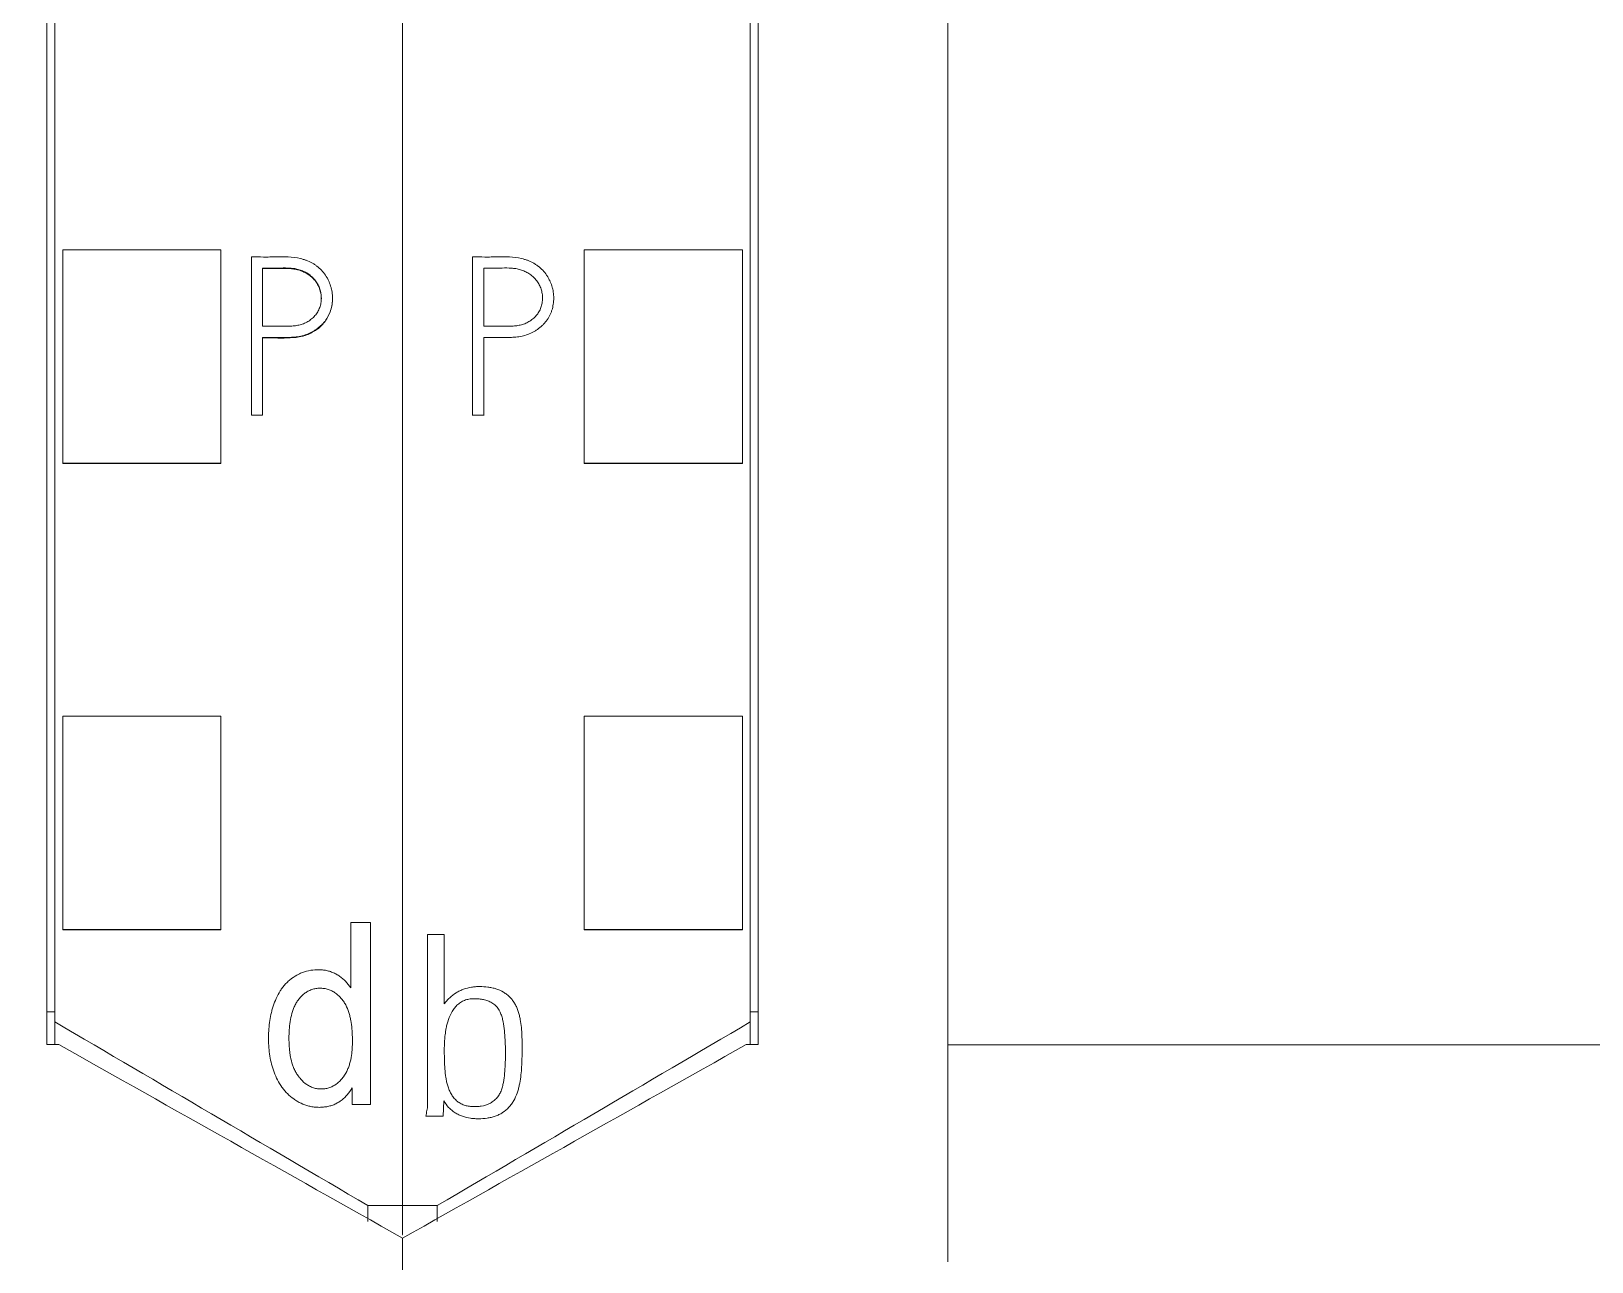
# Model space of a CAD drawing. Header units: millimetres. Extents: x 1359 to 3577, y 1333 to 3557.
# Drawn here: x 2831.47 to 2851.22, y 3203.63 to 3219.21 of the extents above; entities that cross this region are included whole.
import ezdxf

# ---------------------------------------------------------------- set-up
doc = ezdxf.new("R2010")
doc.units = ezdxf.units.MM
doc.set_wipeout_variables(frame=1)
doc.layers.add('000-PI-Oprema', color=30, linetype='Continuous', lineweight=5)
doc.layers.add('002-PI-Kabelska kanalica', color=150, linetype='Continuous')

# ---------------------------------------------------------------- blocks, each defined once
blk = doc.blocks.new('S7-1500 DQ HF - 6ES7522-1BL01-0AB0')
blk.add_wipeout([(0, 147), (34.8, 147), (34.8, 0), (0, 0)])
at = {"layer": '000-PI-Oprema', "color": 0, "linetype": 'ByBlock', "lineweight": 0}
for p, q in [((0, 134.681), (0, 21.262)), ((34.8, 134.681), (34.8, 21.262)), ((4.4, 132.4), (4.4, 23.585)), ((30.4, 23.585), (30.4, 132.4)), ((0.887, 33.266), (0.887, 31.264)), ((2.3, 30.655), (2.3, 33.356)), ((4.3, 33.356), (2.3, 33.356)), ((4.3, 30.655), (4.3, 33.356)), ((30.5, 30.655), (30.5, 33.356)), ((30.5, 33.356), (32.5, 33.356)), ((32.5, 30.655), (32.5, 33.356)), ((32.887, 33.266), (32.887, 31.264)), ((1.028, 32.388), (1.028, 33.124)), ((33.028, 32.388), (33.028, 33.124)), ((1.913, 32.737), (1.913, 32.744)), ((33.913, 32.737), (33.913, 32.744)), ((1.028, 31.264), (1.028, 32.247)), ((33.028, 31.264), (33.028, 32.247)), ((0.887, 31.264), (1.028, 31.264)), ((0.887, 31.264), (0.887, 31.258)), ((1.028, 31.264), (1.028, 31.258)), ((32.887, 31.264), (33.028, 31.264)), ((2.3, 30.65), (2.3, 30.655)), ((4.3, 30.655), (2.3, 30.655)), ((4.3, 30.65), (2.3, 30.65)), ((4.3, 30.65), (4.3, 30.655)), ((30.5, 30.65), (30.5, 30.655)), ((30.5, 30.655), (32.5, 30.655)), ((30.5, 30.65), (32.5, 30.65)), ((32.5, 30.65), (32.5, 30.655)), ((2.3, 24.753), (2.3, 27.454)), ((4.3, 27.454), (2.3, 27.454)), ((4.3, 24.753), (4.3, 27.454)), ((30.5, 24.753), (30.5, 27.454)), ((30.5, 27.454), (32.5, 27.454)), ((32.5, 24.753), (32.5, 27.454)), ((0.528, 24.692), (0.317, 24.692)), ((0.528, 23.812), (0.528, 24.692)), ((4.3, 24.753), (2.3, 24.753)), ((2.3, 24.75), (2.3, 24.753)), ((4.3, 24.75), (2.3, 24.75)), ((4.3, 24.75), (4.3, 24.753)), ((30.5, 24.75), (30.5, 24.753)), ((30.5, 24.753), (32.5, 24.753)), ((30.5, 24.75), (32.5, 24.75)), ((32.5, 24.75), (32.5, 24.753)), ((34.145, 24.842), (34.145, 24.016)), ((34.396, 24.842), (34.145, 24.842)), ((34.396, 22.542), (34.396, 24.842)), ((4.5, 23.714), (4.4, 23.714)), ((30.3, 23.714), (30.4, 23.714)), ((4.4, 23.585), (4.4, 23.299)), ((30.4, 23.299), (30.4, 23.585)), ((4.35, 23.299), (4.5, 23.299)), ((27.9, 23.296), (6.9, 23.296)), ((30.3, 23.299), (30.45, 23.299)), ((34.161, 22.752), (34.161, 22.542)), ((0.514, 22.392), (0.521, 22.586)), ((34.161, 22.542), (34.396, 22.542)), ((0.296, 22.392), (0.514, 22.392)), ((0, 21.262), (0, 20.893)), ((0.44, 21.262), (0, 21.262)), ((0.44, 21.059), (0.44, 21.262)), ((34.36, 21.262), (34.36, 21.059)), ((34.8, 21.262), (34.36, 21.262)), ((34.8, 21.262), (34.8, 20.886))]:
    blk.add_line(p, q, dxfattribs=at)
for points, knots in [([(4.5, 132.586), (4.5, 129.542), (4.5, 119.972), (4.5, 105.802), (4.5, 91.235), (4.5, 77.025), (4.5, 62.731), (4.5, 47.245), (4.5, 34.605), (4.5, 26.64), (4.5, 23.299)], [0, 0, 0, 0, 0.083934, 0.263736, 0.389889, 0.484142, 0.653794, 0.78188, 0.908517, 1, 1, 1, 1]), ([(30.3, 23.299), (30.3, 26.64), (30.3, 34.605), (30.3, 47.245), (30.3, 62.731), (30.3, 77.025), (30.3, 91.235), (30.3, 105.802), (30.3, 119.972), (30.3, 129.542), (30.3, 132.586)], [0, 0, 0, 0, 0.091483, 0.21812, 0.346206, 0.515858, 0.610111, 0.736264, 0.916066, 1, 1, 1, 1]), ([(6.9, 129.52), (6.9, 127.497), (6.9, 118.948), (6.9, 105.802), (6.9, 91.235), (6.9, 77.025), (6.9, 62.731), (6.9, 47.245), (6.9, 34.486), (6.9, 25.605), (6.9, 21.348), (6.9, 20.55)], [0, 0, 0, 0, 0.055935, 0.236292, 0.362833, 0.457376, 0.627551, 0.756032, 0.883059, 0.978086, 1, 1, 1, 1]), ([(1.028, 32.247), (1.08, 32.247), (1.132, 32.247), (1.235, 32.246), (1.287, 32.245), (1.364, 32.247), (1.39, 32.248), (1.428, 32.252), (1.441, 32.253), (1.467, 32.256), (1.48, 32.258), (1.518, 32.265), (1.543, 32.271), (1.592, 32.287), (1.616, 32.297), (1.651, 32.314), (1.663, 32.321), (1.685, 32.334), (1.696, 32.341), (1.728, 32.363), (1.748, 32.379), (1.776, 32.406), (1.785, 32.415), (1.802, 32.435), (1.811, 32.445), (1.834, 32.475), (1.848, 32.497), (1.866, 32.531), (1.871, 32.543), (1.881, 32.567), (1.886, 32.579), (1.898, 32.616), (1.903, 32.642), (1.909, 32.68), (1.911, 32.693), (1.913, 32.719), (1.913, 32.732), (1.913, 32.771), (1.911, 32.796), (1.905, 32.835), (1.903, 32.847), (1.897, 32.873), (1.894, 32.885), (1.882, 32.923), (1.873, 32.947), (1.856, 32.981), (1.85, 32.993), (1.837, 33.015), (1.83, 33.026), (1.808, 33.058), (1.791, 33.078), (1.756, 33.116), (1.737, 33.133), (1.706, 33.157), (1.695, 33.164), (1.673, 33.179), (1.662, 33.185), (1.629, 33.204), (1.605, 33.215), (1.569, 33.228), (1.556, 33.232), (1.531, 33.239), (1.519, 33.242), (1.456, 33.257), (1.404, 33.263), (1.327, 33.267), (1.301, 33.267), (1.249, 33.268), (1.198, 33.267), (1.146, 33.266), (1.094, 33.265), (1.016, 33.265), (0.939, 33.266), (0.887, 33.266)], [0, 0, 0, 0, 0.0625, 0.0625, 0.125, 0.125, 0.15625, 0.15625, 0.171875, 0.171875, 0.1875, 0.1875, 0.21875, 0.21875, 0.25, 0.25, 0.265625, 0.265625, 0.28125, 0.28125, 0.3125, 0.3125, 0.328125, 0.328125, 0.34375, 0.34375, 0.375, 0.375, 0.390625, 0.390625, 0.40625, 0.40625, 0.4375, 0.4375, 0.453125, 0.453125, 0.46875, 0.46875, 0.5, 0.5, 0.515625, 0.515625, 0.53125, 0.53125, 0.5625, 0.5625, 0.578125, 0.578125, 0.59375, 0.59375, 0.625, 0.625, 0.65625, 0.65625, 0.671875, 0.671875, 0.6875, 0.6875, 0.71875, 0.71875, 0.734375, 0.734375, 0.75, 0.75, 0.8125, 0.8125, 0.84375, 0.84375, 0.875, 0.90625, 0.90625, 0.9375, 1, 1, 1, 1]), ([(33.028, 32.247), (33.08, 32.247), (33.132, 32.247), (33.235, 32.246), (33.287, 32.245), (33.364, 32.247), (33.39, 32.248), (33.428, 32.252), (33.441, 32.253), (33.467, 32.256), (33.48, 32.258), (33.518, 32.265), (33.543, 32.271), (33.592, 32.287), (33.616, 32.297), (33.651, 32.314), (33.663, 32.321), (33.685, 32.334), (33.696, 32.341), (33.728, 32.363), (33.748, 32.379), (33.776, 32.406), (33.785, 32.415), (33.802, 32.435), (33.811, 32.445), (33.834, 32.475), (33.848, 32.497), (33.866, 32.531), (33.871, 32.543), (33.881, 32.567), (33.886, 32.579), (33.898, 32.616), (33.903, 32.642), (33.909, 32.68), (33.911, 32.693), (33.913, 32.719), (33.913, 32.732), (33.913, 32.771), (33.911, 32.796), (33.905, 32.835), (33.903, 32.847), (33.897, 32.873), (33.894, 32.885), (33.882, 32.923), (33.873, 32.947), (33.856, 32.981), (33.85, 32.993), (33.837, 33.015), (33.83, 33.026), (33.808, 33.058), (33.791, 33.078), (33.756, 33.116), (33.737, 33.133), (33.706, 33.157), (33.695, 33.164), (33.673, 33.179), (33.662, 33.185), (33.629, 33.204), (33.605, 33.215), (33.569, 33.228), (33.556, 33.232), (33.531, 33.239), (33.519, 33.242), (33.456, 33.257), (33.404, 33.263), (33.327, 33.267), (33.301, 33.267), (33.249, 33.268), (33.198, 33.267), (33.146, 33.266), (33.094, 33.265), (33.016, 33.265), (32.939, 33.266), (32.887, 33.266)], [0, 0, 0, 0, 0.0625, 0.0625, 0.125, 0.125, 0.15625, 0.15625, 0.171875, 0.171875, 0.1875, 0.1875, 0.21875, 0.21875, 0.25, 0.25, 0.265625, 0.265625, 0.28125, 0.28125, 0.3125, 0.3125, 0.328125, 0.328125, 0.34375, 0.34375, 0.375, 0.375, 0.390625, 0.390625, 0.40625, 0.40625, 0.4375, 0.4375, 0.453125, 0.453125, 0.46875, 0.46875, 0.5, 0.5, 0.515625, 0.515625, 0.53125, 0.53125, 0.5625, 0.5625, 0.578125, 0.578125, 0.59375, 0.59375, 0.625, 0.625, 0.65625, 0.65625, 0.671875, 0.671875, 0.6875, 0.6875, 0.71875, 0.71875, 0.734375, 0.734375, 0.75, 0.75, 0.8125, 0.8125, 0.84375, 0.84375, 0.875, 0.90625, 0.90625, 0.9375, 1, 1, 1, 1]), ([(1.028, 33.124), (1.067, 33.125), (1.106, 33.124), (1.164, 33.124), (1.183, 33.124), (1.222, 33.125), (1.241, 33.125), (1.299, 33.127), (1.338, 33.127), (1.396, 33.123), (1.415, 33.121), (1.454, 33.115), (1.473, 33.11), (1.502, 33.102), (1.511, 33.099), (1.53, 33.091), (1.539, 33.088), (1.566, 33.075), (1.583, 33.066), (1.608, 33.05), (1.617, 33.044), (1.633, 33.032), (1.64, 33.026), (1.663, 33.006), (1.676, 32.992), (1.695, 32.969), (1.701, 32.961), (1.713, 32.945), (1.718, 32.936), (1.733, 32.91), (1.741, 32.892), (1.752, 32.865), (1.755, 32.855), (1.76, 32.836), (1.762, 32.826), (1.768, 32.797), (1.771, 32.777), (1.772, 32.747), (1.772, 32.738), (1.771, 32.718), (1.77, 32.708), (1.766, 32.678), (1.762, 32.659), (1.753, 32.63), (1.75, 32.621), (1.742, 32.603), (1.738, 32.594), (1.724, 32.567), (1.713, 32.55), (1.695, 32.527), (1.688, 32.519), (1.675, 32.505), (1.667, 32.498), (1.645, 32.478), (1.629, 32.466), (1.604, 32.45), (1.595, 32.445), (1.578, 32.436), (1.569, 32.431), (1.541, 32.419), (1.522, 32.413), (1.494, 32.405), (1.484, 32.403), (1.464, 32.399), (1.454, 32.397), (1.425, 32.393), (1.405, 32.391), (1.365, 32.389), (1.346, 32.388), (1.306, 32.388), (1.266, 32.388), (1.227, 32.388), (1.187, 32.388), (1.167, 32.388), (1.108, 32.389), (1.068, 32.388), (1.028, 32.388)], [0, 0, 0, 0, 0.0625, 0.0625, 0.09375, 0.09375, 0.125, 0.125, 0.1875, 0.1875, 0.21875, 0.21875, 0.25, 0.25, 0.265625, 0.265625, 0.28125, 0.28125, 0.3125, 0.3125, 0.328125, 0.328125, 0.34375, 0.34375, 0.375, 0.375, 0.390625, 0.390625, 0.40625, 0.40625, 0.4375, 0.4375, 0.453125, 0.453125, 0.46875, 0.46875, 0.5, 0.5, 0.515625, 0.515625, 0.53125, 0.53125, 0.5625, 0.5625, 0.578125, 0.578125, 0.59375, 0.59375, 0.625, 0.625, 0.640625, 0.640625, 0.65625, 0.65625, 0.6875, 0.6875, 0.703125, 0.703125, 0.71875, 0.71875, 0.75, 0.75, 0.765625, 0.765625, 0.78125, 0.78125, 0.8125, 0.8125, 0.84375, 0.84375, 0.875, 0.90625, 0.90625, 0.9375, 0.9375, 1, 1, 1, 1]), ([(33.028, 33.124), (33.067, 33.125), (33.106, 33.124), (33.164, 33.124), (33.183, 33.124), (33.222, 33.125), (33.241, 33.125), (33.299, 33.127), (33.338, 33.127), (33.396, 33.123), (33.415, 33.121), (33.454, 33.115), (33.473, 33.11), (33.502, 33.102), (33.511, 33.099), (33.53, 33.091), (33.539, 33.088), (33.566, 33.075), (33.583, 33.066), (33.608, 33.05), (33.617, 33.044), (33.633, 33.032), (33.64, 33.026), (33.663, 33.006), (33.676, 32.992), (33.695, 32.969), (33.701, 32.961), (33.713, 32.945), (33.718, 32.936), (33.733, 32.91), (33.741, 32.892), (33.752, 32.865), (33.755, 32.855), (33.76, 32.836), (33.762, 32.826), (33.768, 32.797), (33.771, 32.777), (33.772, 32.747), (33.772, 32.738), (33.771, 32.718), (33.77, 32.708), (33.766, 32.678), (33.762, 32.659), (33.753, 32.63), (33.75, 32.621), (33.742, 32.603), (33.738, 32.594), (33.724, 32.567), (33.713, 32.55), (33.695, 32.527), (33.688, 32.519), (33.675, 32.505), (33.667, 32.498), (33.645, 32.478), (33.629, 32.466), (33.604, 32.45), (33.595, 32.445), (33.578, 32.436), (33.569, 32.431), (33.541, 32.419), (33.522, 32.413), (33.494, 32.405), (33.484, 32.403), (33.464, 32.399), (33.454, 32.397), (33.425, 32.393), (33.405, 32.391), (33.365, 32.389), (33.346, 32.388), (33.306, 32.388), (33.266, 32.388), (33.227, 32.388), (33.187, 32.388), (33.167, 32.388), (33.108, 32.389), (33.068, 32.388), (33.028, 32.388)], [0, 0, 0, 0, 0.0625, 0.0625, 0.09375, 0.09375, 0.125, 0.125, 0.1875, 0.1875, 0.21875, 0.21875, 0.25, 0.25, 0.265625, 0.265625, 0.28125, 0.28125, 0.3125, 0.3125, 0.328125, 0.328125, 0.34375, 0.34375, 0.375, 0.375, 0.390625, 0.390625, 0.40625, 0.40625, 0.4375, 0.4375, 0.453125, 0.453125, 0.46875, 0.46875, 0.5, 0.5, 0.515625, 0.515625, 0.53125, 0.53125, 0.5625, 0.5625, 0.578125, 0.578125, 0.59375, 0.59375, 0.625, 0.625, 0.640625, 0.640625, 0.65625, 0.65625, 0.6875, 0.6875, 0.703125, 0.703125, 0.71875, 0.71875, 0.75, 0.75, 0.765625, 0.765625, 0.78125, 0.78125, 0.8125, 0.8125, 0.84375, 0.84375, 0.875, 0.90625, 0.90625, 0.9375, 0.9375, 1, 1, 1, 1]), ([(33.772, 32.738), (33.772, 32.741), (33.772, 32.744), (33.771, 32.757), (33.771, 32.767), (33.769, 32.786), (33.767, 32.796), (33.762, 32.825), (33.756, 32.844), (33.746, 32.873), (33.743, 32.882), (33.734, 32.9), (33.721, 32.926), (33.705, 32.951), (33.686, 32.974), (33.68, 32.982), (33.666, 32.996), (33.659, 33.003), (33.637, 33.023), (33.621, 33.035), (33.596, 33.051), (33.588, 33.057), (33.57, 33.066), (33.561, 33.071), (33.535, 33.084), (33.516, 33.091), (33.478, 33.103), (33.459, 33.107), (33.42, 33.114), (33.4, 33.117), (33.342, 33.121), (33.303, 33.12), (33.244, 33.119), (33.224, 33.118), (33.185, 33.118), (33.165, 33.118), (33.107, 33.118), (33.068, 33.118), (33.028, 33.118)], [0, 0, 0, 0, 0.009533, 0.009533, 0.040485, 0.040485, 0.071437, 0.071437, 0.133342, 0.133342, 0.164294, 0.164294, 0.195246, 0.25715, 0.25715, 0.288102, 0.288102, 0.319054, 0.319054, 0.380958, 0.380958, 0.41191, 0.41191, 0.442862, 0.442862, 0.504767, 0.504767, 0.566671, 0.566671, 0.628575, 0.628575, 0.752383, 0.752383, 0.814287, 0.814287, 0.876192, 0.876192, 1, 1, 1, 1]), ([(33.913, 32.738), (33.913, 32.713), (33.911, 32.688), (33.906, 32.65), (33.903, 32.637), (33.897, 32.612), (33.894, 32.599), (33.882, 32.562), (33.872, 32.538), (33.849, 32.493), (33.835, 32.471), (33.812, 32.439), (33.803, 32.429), (33.786, 32.41), (33.777, 32.401), (33.749, 32.374), (33.729, 32.357), (33.697, 32.335), (33.686, 32.328), (33.663, 32.315), (33.652, 32.309), (33.617, 32.291), (33.594, 32.281), (33.556, 32.269), (33.544, 32.266), (33.519, 32.259), (33.506, 32.257), (33.442, 32.245), (33.391, 32.242), (33.288, 32.239), (33.236, 32.24), (33.132, 32.241), (33.08, 32.241), (33.028, 32.241)], [0, 0, 0, 0, 0.065202, 0.065202, 0.098588, 0.098588, 0.131973, 0.131973, 0.198745, 0.198745, 0.265516, 0.265516, 0.298902, 0.298902, 0.332287, 0.332287, 0.399059, 0.399059, 0.432444, 0.432444, 0.46583, 0.46583, 0.532601, 0.532601, 0.565987, 0.565987, 0.599372, 0.599372, 0.732915, 0.732915, 0.866457, 0.866457, 1, 1, 1, 1]), ([(0.317, 24.692), (0.317, 24.309), (0.317, 23.733), (0.317, 23.062), (0.317, 22.751), (0.317, 22.619), (0.317, 22.583), (0.317, 22.559), (0.318, 22.547), (0.316, 22.523), (0.315, 22.511), (0.312, 22.487), (0.31, 22.475), (0.304, 22.44), (0.3, 22.416), (0.296, 22.392)], [0, 0, 0, 0, 0.5, 0.75, 0.875, 0.90625, 0.921875, 0.921875, 0.9375, 0.9375, 0.953125, 0.953125, 0.96875, 0.96875, 1, 1, 1, 1]), ([(34.145, 24.016), (34.125, 24.047), (34.103, 24.074), (34.066, 24.112), (34.053, 24.124), (34.032, 24.142), (34.025, 24.147), (34.011, 24.158), (34.003, 24.163), (33.981, 24.178), (33.966, 24.187), (33.935, 24.204), (33.911, 24.214), (33.885, 24.223), (33.868, 24.228), (33.859, 24.231), (33.833, 24.237), (33.798, 24.243), (33.763, 24.245), (33.727, 24.246), (33.709, 24.246), (33.655, 24.242), (33.62, 24.236), (33.577, 24.225), (33.568, 24.222), (33.551, 24.217), (33.543, 24.214), (33.518, 24.204), (33.501, 24.197), (33.454, 24.174), (33.423, 24.155), (33.388, 24.128), (33.38, 24.122), (33.367, 24.111), (33.346, 24.093), (33.315, 24.062), (33.292, 24.035), (33.271, 24.006), (33.26, 23.992), (33.232, 23.946), (33.215, 23.915), (33.186, 23.85), (33.174, 23.817), (33.157, 23.766), (33.152, 23.749), (33.143, 23.715), (33.13, 23.663), (33.121, 23.611), (33.107, 23.506), (33.103, 23.436), (33.103, 23.329), (33.105, 23.294), (33.11, 23.223), (33.119, 23.153), (33.133, 23.084), (33.151, 23.015), (33.162, 22.981), (33.187, 22.915), (33.202, 22.882), (33.234, 22.82), (33.253, 22.789), (33.284, 22.746), (33.295, 22.732), (33.318, 22.704), (33.354, 22.665), (33.394, 22.631), (33.43, 22.605), (33.438, 22.599), (33.453, 22.59), (33.46, 22.585), (33.483, 22.571), (33.53, 22.546), (33.58, 22.528), (33.623, 22.518), (33.632, 22.516), (33.649, 22.512), (33.658, 22.511), (33.685, 22.507), (33.703, 22.506), (33.738, 22.504), (33.756, 22.504), (33.791, 22.506), (33.809, 22.508), (33.836, 22.512), (33.844, 22.513), (33.862, 22.517), (33.888, 22.523), (33.922, 22.534), (33.946, 22.545), (33.962, 22.553), (33.97, 22.557), (33.994, 22.57), (34.024, 22.59), (34.051, 22.612), (34.077, 22.637), (34.089, 22.65), (34.124, 22.691), (34.144, 22.721), (34.161, 22.752)], [0, 0, 0, 0, 0.03125, 0.03125, 0.046875, 0.046875, 0.054687, 0.054687, 0.0625, 0.0625, 0.078125, 0.078125, 0.09375, 0.101562, 0.101562, 0.109375, 0.109375, 0.125, 0.140625, 0.140625, 0.15625, 0.15625, 0.1875, 0.1875, 0.195312, 0.195312, 0.203125, 0.203125, 0.21875, 0.21875, 0.25, 0.25, 0.257813, 0.257813, 0.265625, 0.28125, 0.296875, 0.296875, 0.3125, 0.3125, 0.34375, 0.34375, 0.375, 0.375, 0.390625, 0.390625, 0.40625, 0.4375, 0.4375, 0.5, 0.5, 0.53125, 0.53125, 0.5625, 0.59375, 0.59375, 0.625, 0.625, 0.65625, 0.65625, 0.6875, 0.6875, 0.703125, 0.703125, 0.71875, 0.75, 0.75, 0.757813, 0.757813, 0.765625, 0.765625, 0.78125, 0.8125, 0.8125, 0.820313, 0.820313, 0.828125, 0.828125, 0.84375, 0.84375, 0.859375, 0.859375, 0.875, 0.875, 0.882813, 0.882813, 0.890625, 0.90625, 0.914063, 0.914063, 0.921875, 0.921875, 0.9375, 0.953125, 0.953125, 0.96875, 0.96875, 1, 1, 1, 1]), ([(0.521, 22.586), (0.539, 22.556), (0.559, 22.528), (0.589, 22.496), (0.596, 22.49), (0.608, 22.478), (0.615, 22.472), (0.635, 22.455), (0.664, 22.435), (0.694, 22.418), (0.726, 22.403), (0.742, 22.397), (0.792, 22.38), (0.826, 22.372), (0.878, 22.364), (0.895, 22.363), (0.93, 22.36), (0.948, 22.36), (1, 22.36), (1.035, 22.362), (1.087, 22.37), (1.104, 22.373), (1.138, 22.381), (1.155, 22.386), (1.188, 22.398), (1.212, 22.407), (1.236, 22.42), (1.251, 22.428), (1.258, 22.433), (1.295, 22.457), (1.322, 22.479), (1.351, 22.511), (1.357, 22.518), (1.368, 22.532), (1.374, 22.539), (1.389, 22.56), (1.399, 22.575), (1.424, 22.62), (1.439, 22.652), (1.456, 22.702), (1.461, 22.719), (1.47, 22.752), (1.474, 22.769), (1.485, 22.82), (1.491, 22.854), (1.499, 22.923), (1.503, 22.957), (1.51, 23.061), (1.512, 23.131), (1.512, 23.235), (1.512, 23.27), (1.512, 23.322), (1.512, 23.34), (1.512, 23.375), (1.511, 23.392), (1.509, 23.444), (1.507, 23.479), (1.5, 23.548), (1.496, 23.582), (1.486, 23.633), (1.483, 23.65), (1.474, 23.684), (1.47, 23.701), (1.459, 23.734), (1.453, 23.751), (1.439, 23.783), (1.431, 23.798), (1.418, 23.821), (1.413, 23.828), (1.404, 23.843), (1.398, 23.85), (1.383, 23.871), (1.36, 23.897), (1.335, 23.921), (1.307, 23.942), (1.293, 23.952), (1.248, 23.979), (1.216, 23.993), (1.174, 24.006), (1.166, 24.009), (1.149, 24.013), (1.123, 24.019), (1.098, 24.024), (1.046, 24.03), (1.012, 24.032), (0.959, 24.032), (0.942, 24.032), (0.907, 24.029), (0.89, 24.027), (0.839, 24.019), (0.806, 24.011), (0.765, 23.996), (0.757, 23.993), (0.741, 23.987), (0.732, 23.983), (0.709, 23.972), (0.663, 23.947), (0.622, 23.915), (0.584, 23.879), (0.572, 23.867), (0.549, 23.84), (0.538, 23.827), (0.528, 23.812)], [0, 0, 0, 0, 0.03125, 0.03125, 0.039062, 0.039062, 0.046875, 0.046875, 0.0625, 0.078125, 0.078125, 0.09375, 0.09375, 0.125, 0.125, 0.140625, 0.140625, 0.15625, 0.15625, 0.1875, 0.1875, 0.203125, 0.203125, 0.21875, 0.21875, 0.234375, 0.242187, 0.242187, 0.25, 0.25, 0.28125, 0.28125, 0.289062, 0.289062, 0.296875, 0.296875, 0.3125, 0.3125, 0.34375, 0.34375, 0.359375, 0.359375, 0.375, 0.375, 0.40625, 0.40625, 0.4375, 0.4375, 0.5, 0.5, 0.53125, 0.53125, 0.546875, 0.546875, 0.5625, 0.5625, 0.59375, 0.59375, 0.625, 0.625, 0.640625, 0.640625, 0.65625, 0.65625, 0.671875, 0.671875, 0.6875, 0.6875, 0.695312, 0.695312, 0.703125, 0.703125, 0.71875, 0.734375, 0.734375, 0.75, 0.75, 0.78125, 0.78125, 0.789062, 0.789062, 0.796875, 0.8125, 0.8125, 0.84375, 0.84375, 0.859375, 0.859375, 0.875, 0.875, 0.90625, 0.90625, 0.914063, 0.914063, 0.921875, 0.921875, 0.9375, 0.96875, 0.96875, 0.984375, 0.984375, 1, 1, 1, 1]), ([(33.476, 23.858), (33.497, 23.887), (33.52, 23.913), (33.561, 23.947), (33.575, 23.957), (33.605, 23.975), (33.629, 23.987), (33.654, 23.996), (33.671, 24.001), (33.679, 24.003), (33.705, 24.008), (33.723, 24.011), (33.749, 24.012), (33.758, 24.012), (33.775, 24.011), (33.784, 24.011), (33.811, 24.008), (33.836, 24.003), (33.862, 23.996), (33.878, 23.99), (33.886, 23.986), (33.911, 23.975), (33.926, 23.967), (33.948, 23.952), (33.955, 23.947), (33.969, 23.936), (33.976, 23.93), (33.995, 23.913), (34.008, 23.9), (34.025, 23.88), (34.031, 23.874), (34.041, 23.86), (34.047, 23.853), (34.057, 23.839), (34.062, 23.832), (34.071, 23.817), (34.076, 23.809), (34.097, 23.77), (34.11, 23.738), (34.126, 23.688), (34.13, 23.671), (34.139, 23.637), (34.142, 23.62), (34.152, 23.568), (34.156, 23.533), (34.163, 23.464), (34.164, 23.429), (34.166, 23.359), (34.166, 23.325), (34.164, 23.272), (34.163, 23.255), (34.16, 23.22), (34.158, 23.202), (34.152, 23.15), (34.146, 23.116), (34.133, 23.065), (34.128, 23.048), (34.117, 23.014), (34.111, 22.998), (34.09, 22.95), (34.073, 22.92), (34.047, 22.884), (34.042, 22.878), (34.031, 22.864), (34.025, 22.857), (34.007, 22.838), (33.994, 22.826), (33.967, 22.803), (33.953, 22.793), (33.931, 22.779), (33.923, 22.775), (33.907, 22.767), (33.883, 22.756), (33.858, 22.748), (33.824, 22.741), (33.806, 22.738), (33.771, 22.736), (33.754, 22.737), (33.719, 22.74), (33.701, 22.743), (33.667, 22.753), (33.643, 22.762), (33.619, 22.774), (33.604, 22.783), (33.596, 22.787), (33.56, 22.812), (33.534, 22.836), (33.505, 22.868), (33.499, 22.875), (33.488, 22.889), (33.483, 22.896), (33.467, 22.917), (33.458, 22.932), (33.441, 22.962), (33.433, 22.978), (33.419, 23.011), (33.413, 23.027), (33.396, 23.077), (33.388, 23.111), (33.378, 23.162), (33.376, 23.18), (33.371, 23.214), (33.369, 23.232), (33.365, 23.284), (33.363, 23.319), (33.362, 23.389), (33.363, 23.424), (33.366, 23.493), (33.369, 23.528), (33.378, 23.597), (33.384, 23.632), (33.401, 23.7), (33.411, 23.734), (33.431, 23.782), (33.439, 23.798), (33.456, 23.829), (33.465, 23.844), (33.476, 23.858)], [0, 0, 0, 0, 0.03125, 0.03125, 0.046875, 0.046875, 0.0625, 0.070312, 0.070312, 0.078125, 0.078125, 0.09375, 0.09375, 0.101563, 0.101563, 0.109375, 0.109375, 0.125, 0.132813, 0.132813, 0.140625, 0.140625, 0.15625, 0.15625, 0.164063, 0.164063, 0.171875, 0.171875, 0.1875, 0.1875, 0.195313, 0.195313, 0.203125, 0.203125, 0.210938, 0.210938, 0.21875, 0.21875, 0.25, 0.25, 0.265625, 0.265625, 0.28125, 0.28125, 0.3125, 0.3125, 0.34375, 0.34375, 0.375, 0.375, 0.390625, 0.390625, 0.40625, 0.40625, 0.4375, 0.4375, 0.453125, 0.453125, 0.46875, 0.46875, 0.5, 0.5, 0.507813, 0.507813, 0.515625, 0.515625, 0.53125, 0.53125, 0.546875, 0.546875, 0.554688, 0.554688, 0.5625, 0.578125, 0.578125, 0.59375, 0.59375, 0.609375, 0.609375, 0.625, 0.625, 0.640625, 0.648438, 0.648438, 0.65625, 0.65625, 0.6875, 0.6875, 0.695313, 0.695313, 0.703125, 0.703125, 0.71875, 0.71875, 0.734375, 0.734375, 0.75, 0.75, 0.78125, 0.78125, 0.796875, 0.796875, 0.8125, 0.8125, 0.84375, 0.84375, 0.875, 0.875, 0.90625, 0.90625, 0.9375, 0.9375, 0.96875, 0.96875, 0.984375, 0.984375, 1, 1, 1, 1]), ([(0.59, 23.64), (0.604, 23.676), (0.621, 23.71), (0.648, 23.749), (0.654, 23.757), (0.666, 23.772), (0.672, 23.779), (0.692, 23.8), (0.706, 23.813), (0.73, 23.829), (0.738, 23.835), (0.755, 23.844), (0.78, 23.857), (0.807, 23.866), (0.835, 23.873), (0.845, 23.875), (0.864, 23.877), (0.873, 23.878), (0.892, 23.879), (0.902, 23.879), (0.921, 23.879), (0.93, 23.879), (0.959, 23.878), (0.978, 23.876), (1.016, 23.87), (1.034, 23.866), (1.071, 23.855), (1.088, 23.849), (1.114, 23.836), (1.123, 23.831), (1.139, 23.821), (1.155, 23.811), (1.17, 23.798), (1.184, 23.785), (1.19, 23.778), (1.203, 23.764), (1.209, 23.756), (1.219, 23.74), (1.224, 23.732), (1.233, 23.715), (1.237, 23.706), (1.244, 23.689), (1.247, 23.68), (1.257, 23.653), (1.262, 23.634), (1.275, 23.579), (1.281, 23.541), (1.29, 23.465), (1.294, 23.427), (1.298, 23.351), (1.3, 23.313), (1.302, 23.237), (1.302, 23.199), (1.301, 23.123), (1.301, 23.085), (1.297, 23.009), (1.295, 22.971), (1.288, 22.895), (1.283, 22.858), (1.273, 22.802), (1.269, 22.783), (1.259, 22.747), (1.253, 22.728), (1.246, 22.71)], [0, 0, 0, 0, 0.0625, 0.0625, 0.078125, 0.078125, 0.09375, 0.09375, 0.125, 0.125, 0.140625, 0.140625, 0.15625, 0.1875, 0.1875, 0.203125, 0.203125, 0.21875, 0.21875, 0.234375, 0.234375, 0.25, 0.25, 0.28125, 0.28125, 0.3125, 0.3125, 0.34375, 0.34375, 0.359375, 0.359375, 0.375, 0.390625, 0.390625, 0.40625, 0.40625, 0.421875, 0.421875, 0.4375, 0.4375, 0.453125, 0.453125, 0.46875, 0.46875, 0.5, 0.5, 0.5625, 0.5625, 0.625, 0.625, 0.6875, 0.6875, 0.75, 0.75, 0.8125, 0.8125, 0.875, 0.875, 0.9375, 0.9375, 0.96875, 0.96875, 1, 1, 1, 1]), ([(1.246, 22.71), (1.239, 22.693), (1.23, 22.677), (1.216, 22.654), (1.211, 22.646), (1.2, 22.631), (1.194, 22.624), (1.175, 22.604), (1.155, 22.585), (1.132, 22.57), (1.117, 22.56), (1.109, 22.556), (1.067, 22.536), (1.032, 22.526), (0.978, 22.517), (0.959, 22.515), (0.932, 22.513), (0.923, 22.513), (0.905, 22.513), (0.896, 22.513), (0.868, 22.514), (0.85, 22.516), (0.823, 22.521), (0.814, 22.523), (0.796, 22.527), (0.77, 22.535), (0.745, 22.547), (0.721, 22.561), (0.713, 22.566), (0.698, 22.577), (0.684, 22.588), (0.67, 22.601), (0.658, 22.614), (0.652, 22.621), (0.634, 22.643), (0.624, 22.658), (0.606, 22.69), (0.598, 22.706), (0.587, 22.732), (0.583, 22.74), (0.577, 22.758), (0.574, 22.766), (0.566, 22.792), (0.561, 22.81), (0.554, 22.846), (0.551, 22.864), (0.542, 22.917), (0.539, 22.954), (0.533, 23.026), (0.531, 23.063), (0.529, 23.136), (0.528, 23.172), (0.528, 23.227), (0.528, 23.245), (0.529, 23.281), (0.529, 23.3), (0.532, 23.354), (0.535, 23.39), (0.542, 23.445), (0.544, 23.463), (0.55, 23.499), (0.554, 23.517), (0.566, 23.571), (0.577, 23.606), (0.59, 23.64)], [0, 0, 0, 0, 0.03125, 0.03125, 0.046875, 0.046875, 0.0625, 0.0625, 0.09375, 0.109375, 0.109375, 0.125, 0.125, 0.1875, 0.1875, 0.21875, 0.21875, 0.234375, 0.234375, 0.25, 0.25, 0.28125, 0.28125, 0.296875, 0.296875, 0.3125, 0.34375, 0.34375, 0.359375, 0.359375, 0.375, 0.390625, 0.390625, 0.40625, 0.40625, 0.4375, 0.4375, 0.46875, 0.46875, 0.484375, 0.484375, 0.5, 0.5, 0.53125, 0.53125, 0.5625, 0.5625, 0.625, 0.625, 0.6875, 0.6875, 0.75, 0.75, 0.78125, 0.78125, 0.8125, 0.8125, 0.875, 0.875, 0.90625, 0.90625, 0.9375, 0.9375, 1, 1, 1, 1]), ([(0, 20.849), (0, 19.341), (0, 16.091), (0, 10.808), (0, 7.033), (0, 5)], [0, 0, 0, 0, 0.285532, 0.615204, 1, 1, 1, 1]), ([(34.8, 20.849), (34.8, 19.341), (34.8, 16.091), (34.8, 11.808), (34.8, 9.033), (34.8, 8)], [0, 0, 0, 0, 0.352188, 0.75882, 1, 1, 1, 1])]:
    blk.add_open_spline(points, degree=3, knots=knots, dxfattribs=at)
for points in [[(0.44, 21.262), (1.76, 22.036), (3.08, 22.81), (4.4, 23.585)], [(30.4, 23.585), (31.72, 22.81), (33.04, 22.036), (34.36, 21.262)], [(4.35, 23.299), (2.9, 22.483), (1.45, 21.666), (0, 20.849)], [(34.8, 20.849), (33.35, 21.666), (31.9, 22.483), (30.45, 23.299)]]:
    blk.add_open_spline(points, degree=3, dxfattribs=at)
blk = doc.blocks.new('6ES7590-1AB60-0AA0-montažna za 1500')
for p, q in [((46379.794, 47032.687), (46179.794, 47032.687)), ((46379.794, 47032.387), (46179.794, 47032.387))]:
    blk.add_line(p, q)

msp = doc.modelspace()

# ---------------------------------------------------------------- block references
msp.add_blockref('6ES7590-1AB60-0AA0-montažna za 1500', (-43423.223, -43814.604))

# ---------------------------------------------------------------- next in the draw order: block references
at = {"layer": '002-PI-Kabelska kanalica', "color": 0, "linetype": 'ByBlock', "lineweight": 0}
msp.add_blockref('S7-1500 DQ HF - 6ES7522-1BL01-0AB0', (2801.371, 3183.083), dxfattribs=at)

# ---------------------------------------------------------------- next in the draw order: block references
msp.add_blockref('S7-1500 DQ HF - 6ES7522-1BL01-0AB0', (2836.171, 3183.083), dxfattribs=at)

doc.saveas('drawing.dxf')
